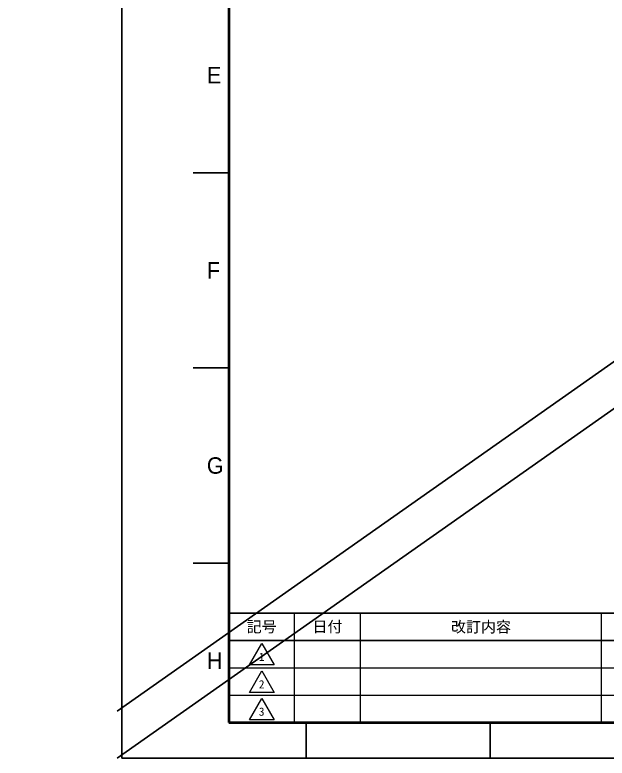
# Model space of a CAD drawing. Header units: millimetres. Extents: x 0 to 7745, y -34 to 1846.
# Drawn here: x 2538 to 3168, y 0 to 790 of the extents above; entities that cross this region are included whole.
import ezdxf
from ezdxf import colors
from ezdxf.entities.mleader import LeaderData, LeaderLine
from ezdxf.enums import TextEntityAlignment as Align
from ezdxf.math import Vec2, Vec3

# ---------------------------------------------------------------- set-up
doc = ezdxf.new("R2010")
doc.units = ezdxf.units.MM
doc.header["$LTSCALE"] = 1.6
doc.layers.add('08_DIM', color=3, linetype='Continuous', lineweight=13)
doc.layers.add('99_図枠', color=7, linetype='Continuous', lineweight=40)
doc.styles.add('MS_G', font='MS Gothic.ttf')
doc.styles.get("Standard").update_dxf_attribs({"font": 'txt.shx', "bigfont": 'extfont2.shx'})
doc.styles.add('表題用', font='MS PGothic.ttf')

# ---------------------------------------------------------------- blocks, each defined once
blk = doc.blocks.new('AM_BALLOON1')
at = {"transparency": 16777216}
blk.add_circle((0, 0), 5, dxfattribs=at)
blk.add_attdef('B_NUMBER', text='', height=3, dxfattribs=at).set_placement((0, 0), align=Align.MIDDLE_CENTER)
blk = doc.blocks.new('_OPEN')
at = {"color": 0, "linetype": 'ByBlock'}
for p, q in [((-1, 0.1666666666666666), (0, 0)), ((0, 0), (-1, -0.1666666666666666)), ((0, 0), (-1, 0))]:
    blk.add_line(p, q, dxfattribs=at)

msp = doc.modelspace()

# ---------------------------------------------------------------- linework, layer by layer
for p, q in [((4999.083441568737, 1655.492231894922), (2646.992999170617, -1.126752522395691e-07)), ((4928.044435860273, 1655.492231894923), (2646.992999170617, 49.99999988732475))]:
    msp.add_line(p, q)
at = {"layer": '99_図枠', "lineweight": 25}
for p, q in [((2765.60010851178, 622.2029150647713), (2727.72470630758, 622.2029150647713)), ((2765.60010851178, 414.7454981030964), (2727.72470630758, 414.7454981030964)), ((2765.60010851178, 207.2880811414214), (2727.72470630758, 207.2880811414214)), ((2765.60010851178, 125.1108407013326), (3231.758904871178, 125.1108407013326)), ((2847.673191595806, -1.126752522395691e-07), (2847.673191595806, 37.70606638394649)), ((3043.255941593345, -1.126752522395691e-07), (3043.255941593345, 37.70606638394649))]:
    msp.add_line(p, q, dxfattribs=at)
at = {"layer": '99_図枠', "lineweight": 13}
for p, q in [((2835.523927965689, 37.70606638394649), (2835.523927965689, 154.245765473796)), ((2905.447747419598, 37.70606638394649), (2905.447747419598, 154.245765473796)), ((3161.835085417267, 37.70606638394649), (3161.835085417267, 154.245765473796)), ((2765.60010851178, 95.97591592886936), (3231.758904871178, 95.97591592886936)), ((2765.60010851178, 66.84099115640792), (3231.758904871178, 66.84099115640792))]:
    msp.add_line(p, q, dxfattribs=at)
at = {"layer": '99_図枠'}
msp.add_lwpolyline([(2765.60010851178, 37.70606638394649), (4961.208039364539, 37.70606638394649), (4961.208039364539, 1621.614597668944), (2765.60010851178, 1621.614597668944)], close=True, dxfattribs=at)
at = {"layer": '99_図枠', "lineweight": 25}
msp.add_lwpolyline([(2765.60010851178, 37.70606638394649), (3231.758904871178, 37.70606638394649), (3231.758904871178, 154.245765473796), (2765.60010851178, 154.245765473796)], close=True, dxfattribs=at)
at = {"layer": '99_図枠', "lineweight": 13}
for points in [[(2787.451302091125, 99.07034268038599), (2800.562018238734, 121.7787691716583), (2813.672734386343, 99.07034268038599), (2787.451302091125, 99.07034268038599)], [(2787.451302091125, 69.93541790792268), (2800.562018238734, 92.6438443991931), (2813.672734386343, 69.93541790792268), (2787.451302091125, 69.93541790792268)], [(2787.451302091125, 40.80049313546125), (2800.562018238734, 63.50891962673354), (2813.672734386343, 40.80049313546125), (2787.451302091125, 40.80049313546125)]]:
    msp.add_lwpolyline(points, dxfattribs=at)
at = {"layer": 'Defpoints'}
msp.add_lwpolyline([(2652.090441588782, -1.126752522395691e-07), (4999.083441568737, -1.126752522395691e-07), (4999.083441568737, 1659.489999873146), (2652.090441588782, 1659.489999873146)], close=True, dxfattribs=at)

# ---------------------------------------------------------------- texts
at = {"layer": '99_図枠', "lineweight": 13, "style": '表題用'}
for s, p in [('E', (2742.292168693812, 725.931623545607)), ('F', (2742.292168693812, 518.4742065839339)), ('G', (2742.292168693812, 311.016789622259)), ('H', (2742.292168693812, 103.5593726605821))]:
    msp.add_text(s, height=17.48095486347737, dxfattribs=at).set_placement(p, align=Align.MIDDLE_LEFT)
at = {"layer": '99_図枠', "style": '表題用'}
for s, p in [('記号', (2800.562018238734, 139.6783030875643)), ('日付', (2870.485837692643, 139.6783030875643))]:
    msp.add_text(s, height=11.65396990898491, dxfattribs=at).set_placement(p, align=Align.MIDDLE_CENTER)
msp.add_text('改訂内容', height=11.65396990898491, dxfattribs=at).set_placement((3033.641416418433, 139.6783030875643), align=Align.MIDDLE)
at = {"layer": '99_図枠', "lineweight": 13, "style": 'MS_G'}
for s, p in [('1', (2800.562018238734, 107.6298858378554)), ('2', (2800.562018238734, 78.49496106539212)), ('3', (2800.562018238734, 49.36003629293068))]:
    msp.add_text(s, height=8.740477431738686, dxfattribs=at).set_placement(p, align=Align.MIDDLE)

# ---------------------------------------------------------------- leaders
at = {"layer": '08_DIM'}
ml = msp.add_multileader_block('Standard', dxfattribs=at)
ml.set_content('AM_BALLOON1', color=256, scale=5)
ml.set_attribute('B_NUMBER', '15', width=0)
ml.set_leader_properties(color=256, linetype='ByLayer', lineweight=-1)
ml.set_arrow_properties(name='OPEN')
ml.build(insert=Vec2(0, 0))
ml.multileader.update_dxf_attribs({"leader_type": 0, "has_dogleg": 0, "text_right_attachment_type": 6, "dogleg_length": 0, "arrow_head_size": 10, "scale": 2.5, "block_connection_type": 1})
ctx = ml.context
ctx.base_point, ctx.scale, ctx.char_height, ctx.arrow_head_size, ctx.landing_gap_size, ctx.plane_origin = Vec3(2879.572692474124, 1521.239161289863), 2.5, 20, 10, 10, Vec3(2879.572692474124, 1521.239161289863)
ctx.right_attachment, ctx.attachment_type = 6, 1
notes = []
notes.append((ctx, [(0, (0, 0, 0), (0, 0), (1, 0), 1, [])]))
ctx.block.insert = Vec3(2879.572692474124, 1521.239161289863)
ml = msp.add_multileader_block('Standard', dxfattribs=at)
ml.set_content('AM_BALLOON1', color=256, scale=5)
ml.set_attribute('B_NUMBER', '15', width=0)
ml.set_leader_properties(color=256, linetype='ByLayer', lineweight=-1)
ml.set_arrow_properties(name='OPEN')
ml.build(insert=Vec2(0, 0))
ml.multileader.update_dxf_attribs({"leader_type": 0, "has_dogleg": 0, "text_right_attachment_type": 6, "dogleg_length": 0, "arrow_head_size": 10, "scale": 2.5, "block_connection_type": 1})
ctx = ml.context
ctx.base_point, ctx.scale, ctx.char_height, ctx.arrow_head_size, ctx.landing_gap_size, ctx.plane_origin = Vec3(5526.565692454078, 1521.239161289863), 2.5, 20, 10, 10, Vec3(5526.565692454078, 1521.239161289863)
ctx.right_attachment, ctx.attachment_type = 6, 1
notes.append((ctx, [(0, (0, 0, 0), (0, 0), (1, 0), 1, [])]))
ctx.block.insert = Vec3(5526.565692454078, 1521.239161289863)
for ctx, leaders in notes:
    for number, flags, end, landing, length, lines in leaders:
        leader = LeaderData()
        leader.index, (leader.has_last_leader_line, leader.has_dogleg_vector, leader.attachment_direction) = number, flags
        leader.last_leader_point, leader.dogleg_vector, leader.dogleg_length = Vec3(end), Vec3(landing), length
        for number, points, colour, breaks in lines:
            line = LeaderLine()
            line.index, line.vertices, line.color, line.breaks = number, Vec3.list(points), colors.encode_raw_color(colour), breaks
            leader.lines.append(line)
        ctx.leaders.append(leader)

doc.saveas('drawing.dxf')
